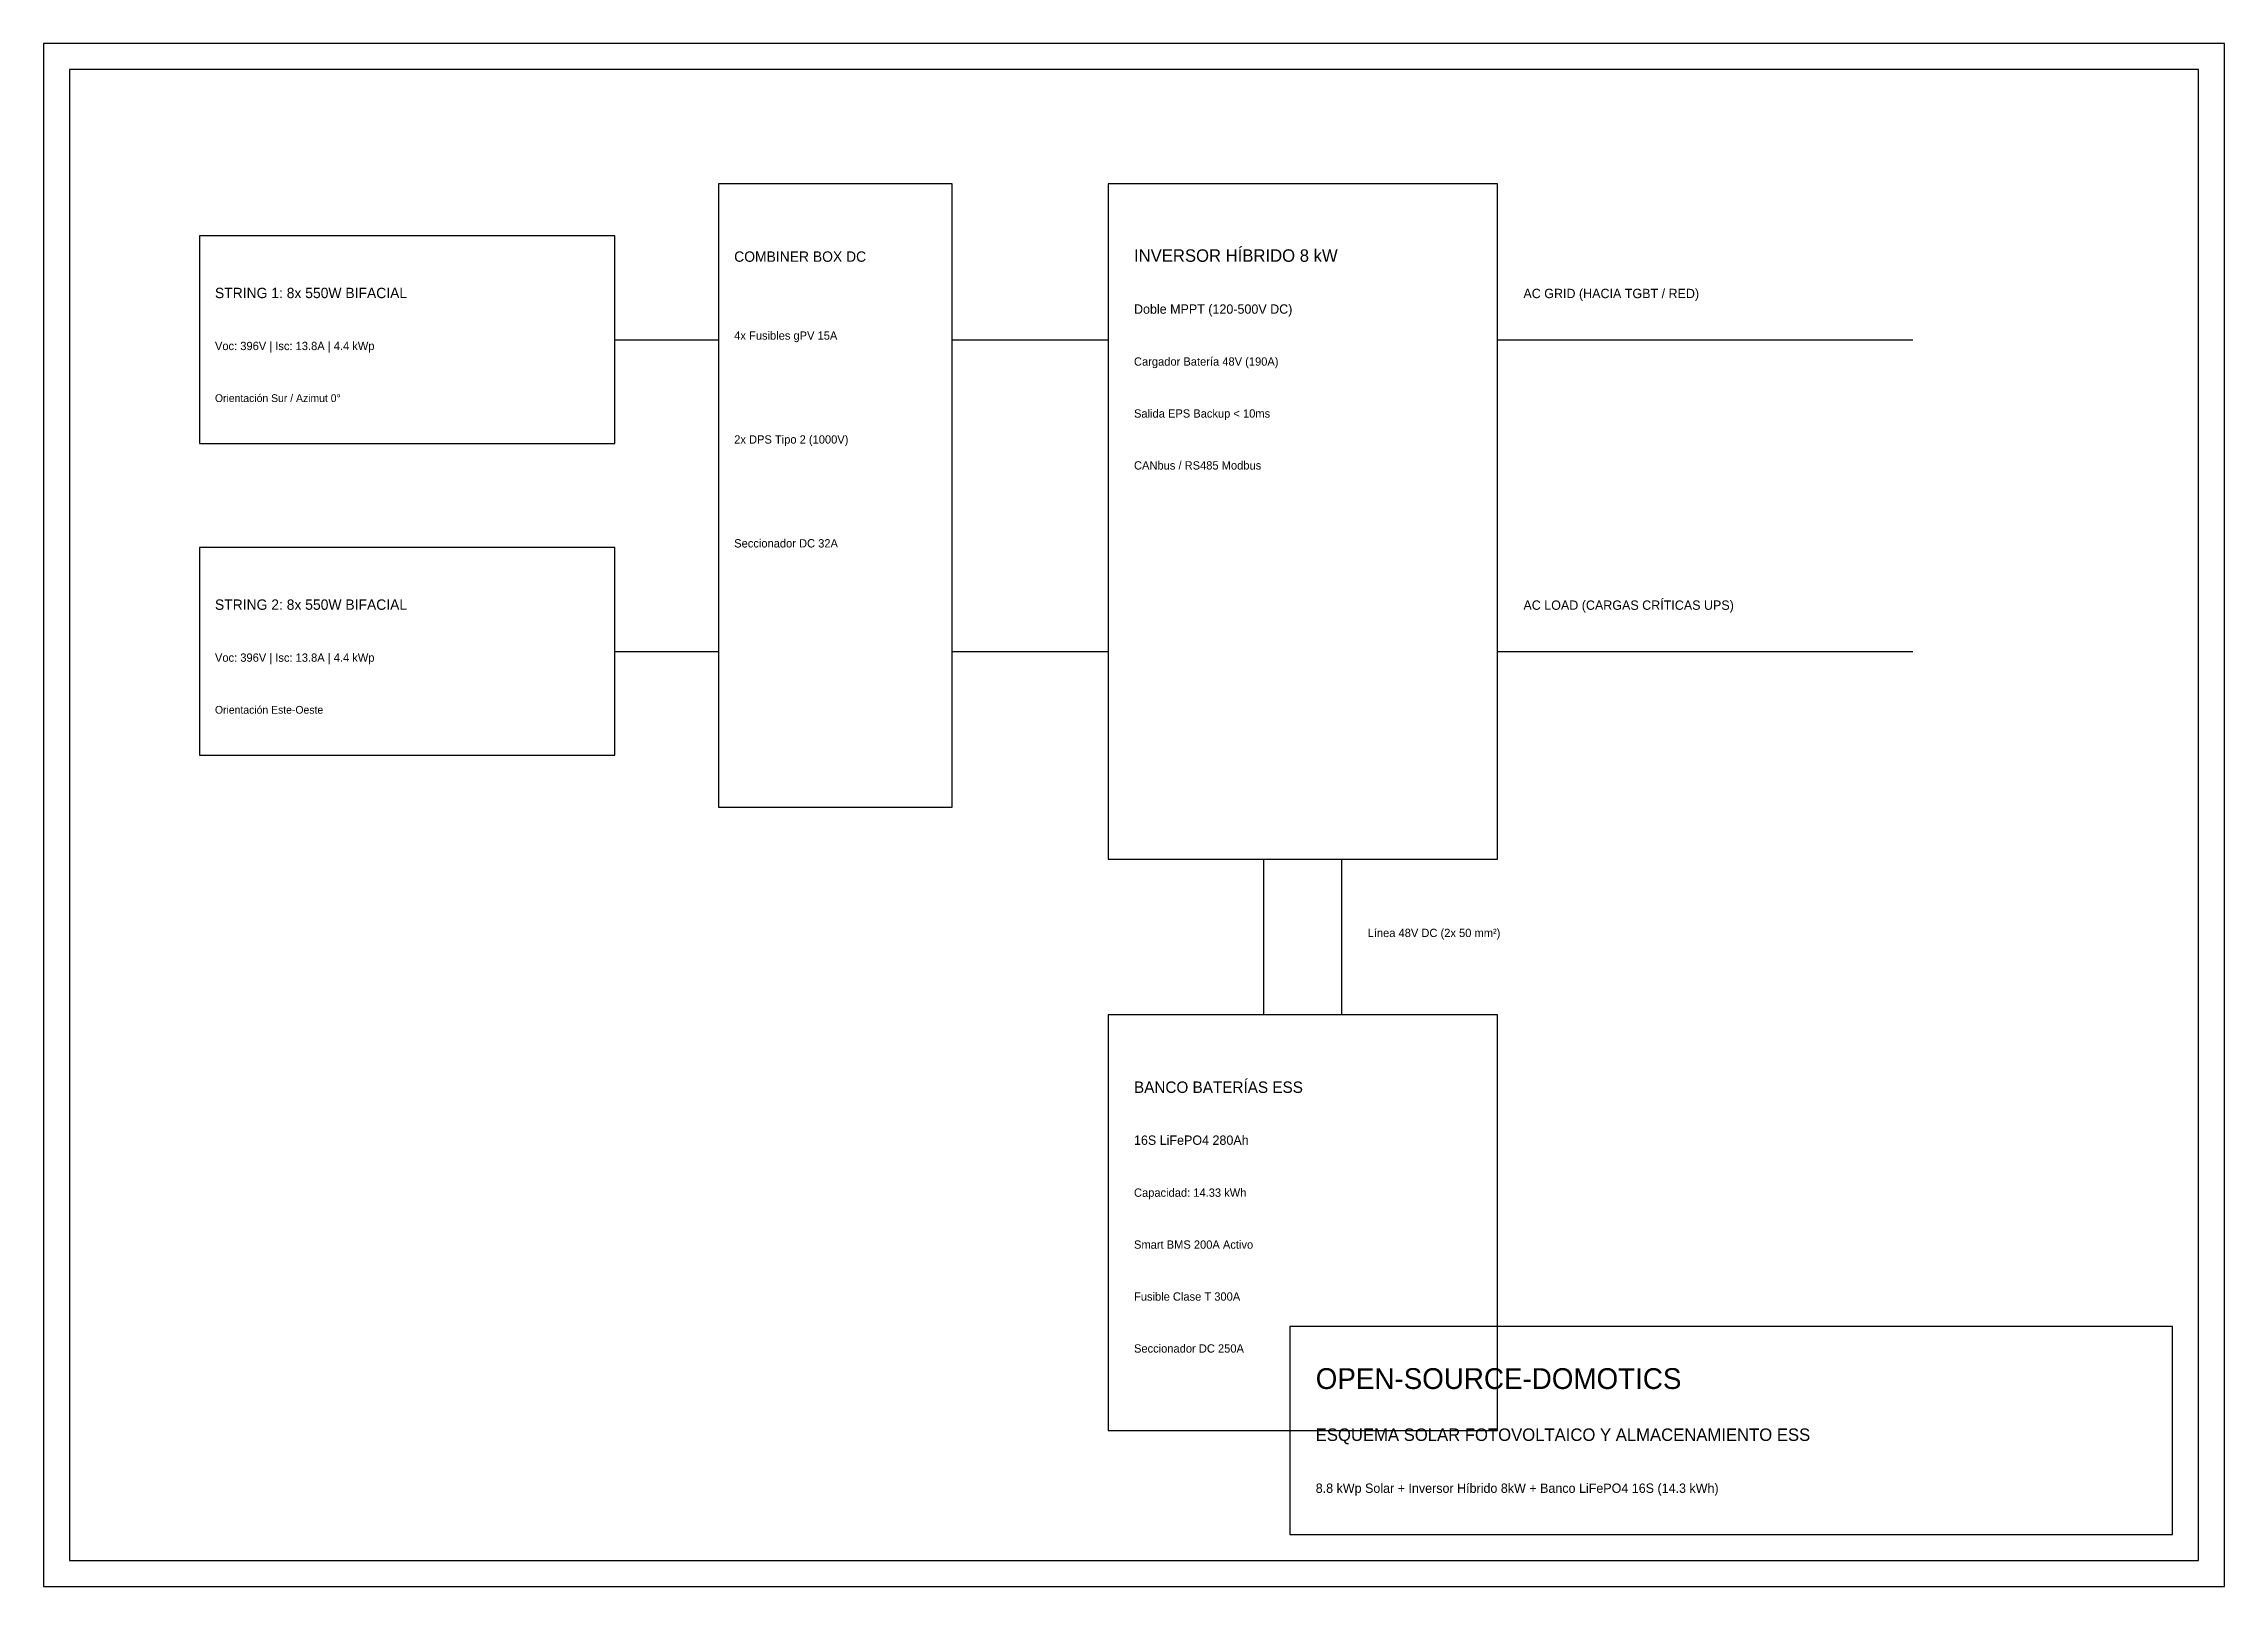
# Model space of a CAD drawing. Extents: x 0 to 420, y 0 to 297.
import ezdxf

# ---------------------------------------------------------------- set-up
doc = ezdxf.new("R2010")
doc.units = 0
for name, color, linetype in [('BANCO_BATERIAS_LIFEPO4', 3, 'CONTINUOUS'), ('INVERSOR_HIBRIDO', 4, 'CONTINUOUS'), ('LINEAS_AC_SALIDA', 6, 'CONTINUOUS'), ('MARCO_ROTULO', 7, 'CONTINUOUS'), ('PROTECCIONES_FUSIBLES', 2, 'CONTINUOUS'), ('STRINGS_DC_FOTOVOLTAICO', 1, 'CONTINUOUS'), ('TEXTO_ROTULOS', 7, 'CONTINUOUS')]:
    doc.layers.add(name, color=color, linetype=linetype)

msp = doc.modelspace()

# ---------------------------------------------------------------- linework, layer by layer
at = {"layer": 'BANCO_BATERIAS_LIFEPO4'}
for p, q in [((235, 110), (235, 140)), ((250, 110), (250, 140)), ((280, 110), (205, 110)), ((205, 110), (205, 30)), ((280, 30), (280, 110)), ((205, 30), (280, 30))]:
    msp.add_line(p, q, dxfattribs=at)
at = {"layer": 'INVERSOR_HIBRIDO'}
for p, q in [((280, 270), (205, 270)), ((205, 270), (205, 140)), ((280, 140), (280, 270)), ((205, 140), (280, 140))]:
    msp.add_line(p, q, dxfattribs=at)
at = {"layer": 'LINEAS_AC_SALIDA'}
for p, q in [((280, 240), (360, 240)), ((280, 180), (360, 180))]:
    msp.add_line(p, q, dxfattribs=at)
at = {"layer": 'MARCO_ROTULO'}
for p, q in [((420, 297), (0, 297)), ((0, 297), (0, 0)), ((420, 0), (420, 297)), ((415, 292), (5, 292)), ((5, 292), (5, 5)), ((415, 5), (415, 292)), ((410, 50), (240, 50)), ((240, 50), (240, 10)), ((410, 10), (410, 50)), ((240, 10), (410, 10)), ((5, 5), (415, 5)), ((0, 0), (420, 0))]:
    msp.add_line(p, q, dxfattribs=at)
at = {"layer": 'PROTECCIONES_FUSIBLES'}
for p, q in [((175, 270), (130, 270)), ((130, 270), (130, 150)), ((175, 150), (175, 270)), ((130, 150), (175, 150))]:
    msp.add_line(p, q, dxfattribs=at)
at = {"layer": 'STRINGS_DC_FOTOVOLTAICO'}
for p, q in [((110, 260), (30, 260)), ((30, 260), (30, 220)), ((110, 220), (110, 260)), ((110, 240), (130, 240)), ((175, 240), (205, 240)), ((30, 220), (110, 220)), ((110, 200), (30, 200)), ((30, 200), (30, 160)), ((110, 160), (110, 200)), ((110, 180), (130, 180)), ((175, 180), (205, 180)), ((30, 160), (110, 160))]:
    msp.add_line(p, q, dxfattribs=at)

# ---------------------------------------------------------------- texts
at = {"layer": 'TEXTO_ROTULOS'}
for s, height, p in [('COMBINER BOX DC', 2, (133, 255)), ('INVERSOR HÍBRIDO 8 kW', 2.4, (210, 255)), ('STRING 1: 8x 550W BIFACIAL', 2, (33, 248)), ('AC GRID (HACIA TGBT / RED)', 1.8, (285, 248)), ('Doble MPPT (120-500V DC)', 1.8, (210, 245)), ('Voc: 396V | Isc: 13.8A | 4.4 kWp', 1.6, (33, 238)), ('4x Fusibles gPV 15A', 1.6, (133, 240)), ('Cargador Batería 48V (190A)', 1.6, (210, 235)), ('Orientación Sur / Azimut 0°', 1.5, (33, 228)), ('Salida EPS Backup < 10ms', 1.6, (210, 225)), ('2x DPS Tipo 2 (1000V)', 1.6, (133, 220)), ('CANbus / RS485 Modbus', 1.6, (210, 215)), ('Seccionador DC 32A', 1.6, (133, 200)), ('STRING 2: 8x 550W BIFACIAL', 2, (33, 188)), ('AC LOAD (CARGAS CRÍTICAS UPS)', 1.8, (285, 188)), ('Voc: 396V | Isc: 13.8A | 4.4 kWp', 1.6, (33, 178)), ('Orientación Este-Oeste', 1.5, (33, 168)), ('Línea 48V DC (2x 50 mm²)', 1.6, (255, 125)), ('BANCO BATERÍAS ESS', 2.2, (210, 95)), ('16S LiFePO4 280Ah', 1.8, (210, 85)), ('Capacidad: 14.33 kWh', 1.6, (210, 75)), ('Smart BMS 200A Activo', 1.6, (210, 65)), ('Fusible Clase T 300A', 1.6, (210, 55)), ('Seccionador DC 250A', 1.6, (210, 45)), ('OPEN-SOURCE-DOMOTICS', 4, (245, 38)), ('ESQUEMA SOLAR FOTOVOLTAICO Y ALMACENAMIENTO ESS', 2.4, (245, 28)), ('8.8 kWp Solar + Inversor Híbrido 8kW + Banco LiFePO4 16S (14.3 kWh)', 1.8, (245, 18))]:
    msp.add_text(s, height=height, dxfattribs=at).set_placement(p)

doc.saveas('drawing.dxf')
